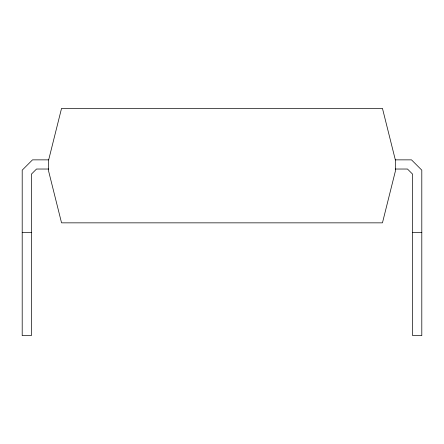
<?xml version="1.0" encoding="UTF-8"?>
<svg xmlns="http://www.w3.org/2000/svg" width="444" height="444" viewBox="0 0 444 444"><rect width="100%" height="100%" fill="white"/><g stroke="black" fill="none" stroke-linecap="round" stroke-linejoin="round"><path stroke-width="0.67" d="M48.674 159.862L61.55 108.364L382.451 108.364L395.327 159.862L395.327 171.351L382.451 222.849L61.55 222.849L48.674 171.351L48.674 159.862L32.501 159.862L22.2 170.163L22.2 335.636L31.369 335.636L31.369 174.181L36.519 169.031L48.674 169.031M395.327 159.862L411.499 159.862L421.8 170.163L421.8 335.636L412.631 335.636L412.631 174.181L407.481 169.031L395.327 169.031M22.2 232.634L31.369 232.634M412.631 232.634L421.8 232.634"/></g></svg>
